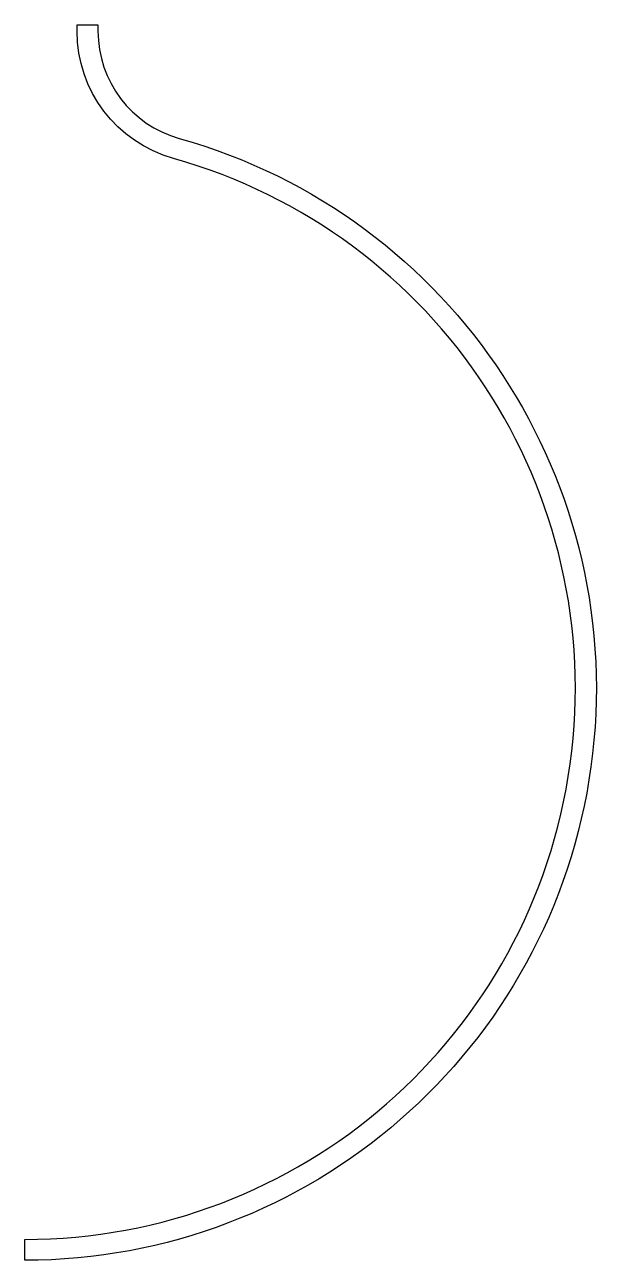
# Model space of a CAD drawing. Header units: inches. Extents: x 0 to 1.09, y 0 to 2.36.
import ezdxf

# ---------------------------------------------------------------- set-up
doc = ezdxf.new("R2010")
doc.units = ezdxf.units.IN
doc.header["$MEASUREMENT"] = 0

msp = doc.modelspace()

# ---------------------------------------------------------------- linework, layer by layer
at = {"color": 1}
msp.add_lwpolyline([(0, 0.04, 0.871896), (0.2844, 2.1043, -0.33618), (0.1, 2.3475), (0.1, 2.36), (0.14, 2.36), (0.14, 2.3475, 0.33618), (0.2952, 2.1428, -0.871892), (0, 0)], format="xyb", close=True, dxfattribs=at)

doc.saveas('drawing.dxf')
